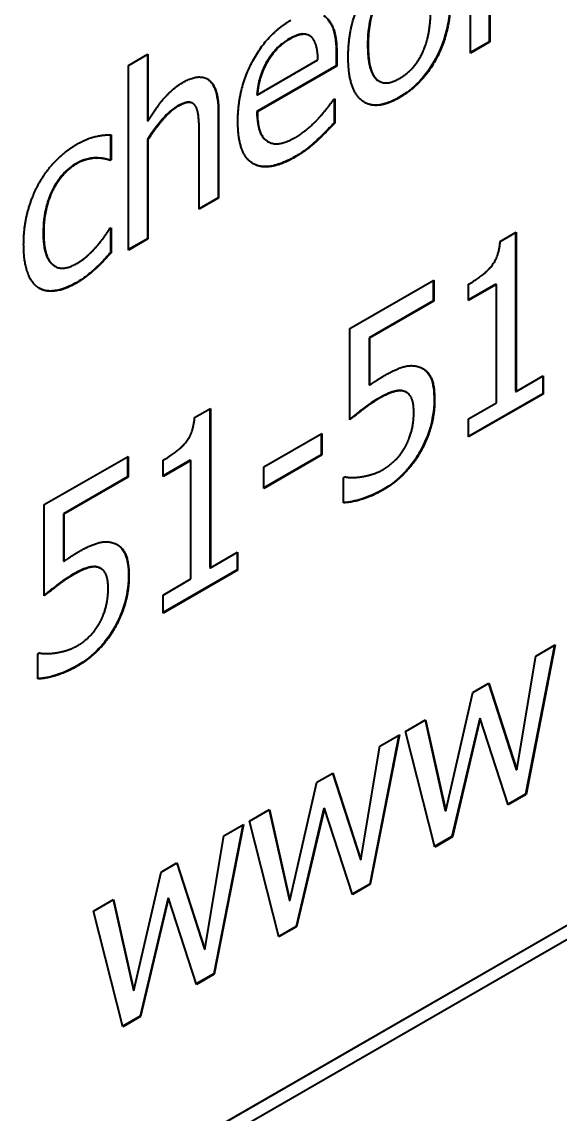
# Model space of a CAD drawing. Header units: inches. Extents: x 0 to 4752, y 0 to 3360.
# Drawn here: x 4274.86 to 4281.24, y 2281.57 to 2294.5 of the extents above; entities that cross this region are included whole.
import ezdxf

# ---------------------------------------------------------------- set-up
doc = ezdxf.new("R2010")
doc.units = ezdxf.units.IN
doc.header["$MEASUREMENT"] = 0
doc.layers.add('POWER SUPPLY CASE OUTLINE$0$가시적인 것(ISO)', color=3, linetype='Continuous', lineweight=40)
doc.layers.add('POWER SUPPLY CASE OUTLINE$0$가시적인 좁은 것(ISO)', color=3, linetype='Continuous', lineweight=35)

msp = doc.modelspace()

# ---------------------------------------------------------------- linework, layer by layer
at = {"layer": 'POWER SUPPLY CASE OUTLINE$0$가시적인 것(ISO)'}
for p, q in [((4270.951, 2277.841), (4302.912, 2296.247)), ((4302.918, 2296.243), (4270.956, 2277.838)), ((4271.098, 2277.756), (4302.776, 2295.998)), ((4280.175, 2294.134), (4280.175, 2295.704)), ((4280.398, 2295.443), (4280.398, 2294.269)), ((4280.403, 2295.439), (4280.403, 2294.266)), ((4278.264, 2294.344), (4278.269, 2294.341)), ((4280.398, 2294.269), (4280.175, 2294.14)), ((4280.403, 2294.266), (4280.175, 2294.134)), ((4280.398, 2294.269), (4280.403, 2294.266)), ((4276.126, 2293.989), (4276.355, 2294.12)), ((4276.349, 2294.117), (4276.349, 2293.333)), ((4276.355, 2294.12), (4276.355, 2293.33)), ((4278.586, 2294.128), (4278.586, 2293.984)), ((4278.592, 2294.125), (4278.592, 2293.981)), ((4276.126, 2291.802), (4276.126, 2293.989)), ((4278.586, 2293.984), (4277.646, 2293.442)), ((4277.651, 2293.641), (4278.369, 2294.054)), ((4278.592, 2293.981), (4277.651, 2293.439)), ((4277.757, 2294.022), (4277.763, 2294.019)), ((4278.586, 2293.984), (4278.592, 2293.981)), ((4279.089, 2293.804), (4279.094, 2293.801)), ((4277.646, 2293.644), (4277.651, 2293.641)), ((4278.554, 2293.585), (4278.567, 2293.593)), ((4278.561, 2293.59), (4278.561, 2293.308)), ((4278.567, 2293.593), (4278.567, 2293.305)), ((4276.881, 2293.541), (4276.887, 2293.538)), ((4277.187, 2293.439), (4277.187, 2292.42)), ((4277.192, 2293.436), (4277.192, 2292.417)), ((4277.646, 2293.442), (4277.651, 2293.439)), ((4276.349, 2293.333), (4276.355, 2293.33)), ((4278.561, 2293.308), (4278.567, 2293.305)), ((4275.912, 2293.168), (4275.912, 2292.875)), ((4275.918, 2293.168), (4275.918, 2292.871)), ((4276.963, 2292.285), (4276.963, 2293.18)), ((4276.349, 2293.111), (4276.355, 2293.108)), ((4276.349, 2293.111), (4276.349, 2291.937)), ((4276.355, 2293.108), (4276.355, 2291.934)), ((4277.772, 2293.088), (4277.778, 2293.085)), ((4275.743, 2292.895), (4275.749, 2292.891)), ((4275.912, 2292.875), (4275.899, 2292.867)), ((4275.899, 2292.867), (4275.904, 2292.864)), ((4275.918, 2292.871), (4275.904, 2292.864)), ((4275.912, 2292.875), (4275.918, 2292.871)), ((4277.187, 2292.42), (4276.963, 2292.291)), ((4277.192, 2292.417), (4276.963, 2292.285)), ((4277.187, 2292.42), (4277.192, 2292.417)), ((4275.904, 2292.06), (4275.918, 2292.067)), ((4275.912, 2292.064), (4275.912, 2291.774)), ((4275.918, 2292.067), (4275.918, 2291.771)), ((4280.528, 2291.905), (4280.716, 2292.013)), ((4280.71, 2292.01), (4280.71, 2290.13)), ((4280.716, 2292.013), (4280.716, 2290.127)), ((4276.349, 2291.937), (4276.126, 2291.809)), ((4276.355, 2291.934), (4276.126, 2291.802)), ((4276.349, 2291.937), (4276.355, 2291.934)), ((4275.912, 2291.774), (4275.918, 2291.771)), ((4275.249, 2291.613), (4275.255, 2291.61)), ((4275.734, 2291.589), (4275.74, 2291.585)), ((4278.747, 2290.872), (4279.74, 2291.444)), ((4279.735, 2291.441), (4279.735, 2291.202)), ((4279.74, 2291.444), (4279.74, 2291.198)), ((4280.154, 2291.206), (4280.154, 2291.398)), ((4280.477, 2291.398), (4280.154, 2291.212)), ((4280.483, 2291.395), (4280.154, 2291.206)), ((4280.477, 2291.398), (4280.483, 2291.395)), ((4280.483, 2289.993), (4280.483, 2291.395)), ((4279.735, 2291.202), (4278.975, 2290.764)), ((4279.74, 2291.198), (4278.981, 2290.761)), ((4279.735, 2291.202), (4279.74, 2291.198)), ((4278.747, 2289.794), (4278.747, 2290.872)), ((4278.975, 2290.764), (4278.981, 2290.761)), ((4278.975, 2290.764), (4278.975, 2290.206)), ((4278.981, 2290.761), (4278.981, 2290.203)), ((4278.975, 2290.206), (4278.981, 2290.203)), ((4280.716, 2290.127), (4281.037, 2290.312)), ((4281.031, 2290.309), (4281.031, 2290.101)), ((4281.037, 2290.312), (4281.037, 2290.098)), ((4279.396, 2290.128), (4279.402, 2290.125)), ((4279.415, 2290.119), (4279.42, 2290.116)), ((4281.031, 2290.101), (4280.154, 2289.596)), ((4281.037, 2290.098), (4280.154, 2289.59)), ((4280.71, 2290.13), (4280.716, 2290.127)), ((4281.031, 2290.101), (4281.037, 2290.098)), ((4276.908, 2289.82), (4277.095, 2289.928)), ((4277.095, 2289.928), (4277.095, 2288.042)), ((4280.154, 2289.803), (4280.483, 2289.993)), ((4277.09, 2289.925), (4277.09, 2288.045)), ((4280.154, 2289.59), (4280.154, 2289.803)), ((4277.728, 2289.235), (4278.413, 2289.63)), ((4278.407, 2289.627), (4278.407, 2289.379)), ((4278.413, 2289.63), (4278.413, 2289.376)), ((4275.127, 2288.788), (4276.12, 2289.359)), ((4276.114, 2289.356), (4276.114, 2289.117)), ((4276.12, 2289.359), (4276.12, 2289.114)), ((4276.857, 2289.314), (4276.534, 2289.128)), ((4276.534, 2289.121), (4276.534, 2289.313)), ((4276.862, 2289.31), (4276.534, 2289.121)), ((4276.857, 2289.314), (4276.862, 2289.31)), ((4276.862, 2287.908), (4276.862, 2289.31)), ((4278.407, 2289.379), (4277.728, 2288.988)), ((4278.413, 2289.376), (4277.728, 2288.981)), ((4278.407, 2289.379), (4278.413, 2289.376)), ((4277.728, 2288.981), (4277.728, 2289.235)), ((4276.114, 2289.117), (4275.354, 2288.679)), ((4276.12, 2289.114), (4275.36, 2288.676)), ((4276.114, 2289.117), (4276.12, 2289.114)), ((4278.672, 2289.108), (4278.69, 2289.118)), ((4278.672, 2288.811), (4278.672, 2289.108)), ((4275.127, 2287.709), (4275.127, 2288.788)), ((4275.354, 2288.679), (4275.354, 2288.121)), ((4275.354, 2288.679), (4275.36, 2288.676)), ((4275.36, 2288.676), (4275.36, 2288.118)), ((4275.354, 2288.121), (4275.36, 2288.118)), ((4277.095, 2288.042), (4277.417, 2288.227)), ((4277.411, 2288.224), (4277.411, 2288.017)), ((4277.417, 2288.227), (4277.417, 2288.013)), ((4275.775, 2288.043), (4275.781, 2288.04)), ((4275.794, 2288.034), (4275.8, 2288.031)), ((4277.411, 2288.017), (4276.534, 2287.511)), ((4277.417, 2288.013), (4276.534, 2287.505)), ((4277.09, 2288.045), (4277.095, 2288.042)), ((4277.411, 2288.017), (4277.417, 2288.013)), ((4276.534, 2287.718), (4276.862, 2287.908)), ((4276.534, 2287.505), (4276.534, 2287.718)), ((4281.172, 2287.123), (4280.829, 2285.361)), ((4281.179, 2287.127), (4280.835, 2285.358)), ((4280.949, 2286.994), (4281.179, 2287.127)), ((4275.052, 2287.023), (4275.07, 2287.033)), ((4275.052, 2286.726), (4275.052, 2287.023)), ((4280.723, 2285.648), (4280.949, 2286.994)), ((4280.204, 2286.565), (4280.393, 2286.674)), ((4280.389, 2286.672), (4280.718, 2285.651)), ((4280.393, 2286.674), (4280.723, 2285.648)), ((4279.883, 2285.164), (4280.204, 2286.565)), ((4279.404, 2286.104), (4279.642, 2286.241)), ((4279.638, 2286.239), (4279.877, 2285.167)), ((4279.642, 2286.241), (4279.883, 2285.164)), ((4280.286, 2286.259), (4279.956, 2284.858)), ((4280.292, 2286.256), (4279.962, 2284.855)), ((4280.286, 2286.259), (4280.292, 2286.256)), ((4280.623, 2285.236), (4280.292, 2286.256)), ((4279.325, 2286.059), (4278.982, 2284.297)), ((4279.333, 2286.063), (4278.988, 2284.294)), ((4279.102, 2285.93), (4279.333, 2286.063)), ((4279.752, 2284.734), (4279.404, 2286.104)), ((4278.876, 2284.584), (4279.102, 2285.93)), ((4278.357, 2285.501), (4278.546, 2285.61)), ((4278.542, 2285.608), (4278.871, 2284.588)), ((4278.546, 2285.61), (4278.876, 2284.584)), ((4280.718, 2285.651), (4280.723, 2285.648)), ((4278.036, 2284.1), (4278.357, 2285.501)), ((4280.829, 2285.361), (4280.622, 2285.241)), ((4280.835, 2285.358), (4280.623, 2285.236)), ((4280.829, 2285.361), (4280.835, 2285.358)), ((4277.558, 2285.041), (4277.795, 2285.178)), ((4277.791, 2285.175), (4278.03, 2284.103)), ((4277.795, 2285.178), (4278.036, 2284.1)), ((4278.439, 2285.196), (4278.109, 2283.795)), ((4278.445, 2285.192), (4278.115, 2283.791)), ((4278.439, 2285.196), (4278.445, 2285.192)), ((4278.777, 2284.172), (4278.445, 2285.192)), ((4279.877, 2285.167), (4279.883, 2285.164)), ((4277.905, 2283.671), (4277.558, 2285.041)), ((4277.479, 2284.995), (4277.135, 2283.234)), ((4277.486, 2285), (4277.141, 2283.23)), ((4277.255, 2284.867), (4277.486, 2285)), ((4277.029, 2283.521), (4277.255, 2284.867)), ((4279.956, 2284.858), (4279.751, 2284.74)), ((4279.962, 2284.855), (4279.752, 2284.734)), ((4279.956, 2284.858), (4279.962, 2284.855)), ((4276.51, 2284.438), (4276.699, 2284.547)), ((4276.696, 2284.544), (4277.024, 2283.524)), ((4276.699, 2284.547), (4277.029, 2283.521)), ((4278.871, 2284.588), (4278.876, 2284.584)), ((4276.189, 2283.037), (4276.51, 2284.438)), ((4278.982, 2284.297), (4278.775, 2284.178)), ((4278.988, 2284.294), (4278.777, 2284.172)), ((4278.982, 2284.297), (4278.988, 2284.294)), ((4275.711, 2283.977), (4275.948, 2284.114)), ((4275.944, 2284.112), (4276.183, 2283.04)), ((4275.948, 2284.114), (4276.189, 2283.037)), ((4276.593, 2284.132), (4276.262, 2282.731)), ((4276.598, 2284.129), (4276.268, 2282.728)), ((4276.593, 2284.132), (4276.598, 2284.129)), ((4276.93, 2283.109), (4276.598, 2284.129)), ((4278.03, 2284.103), (4278.036, 2284.1)), ((4276.058, 2282.607), (4275.711, 2283.977)), ((4278.109, 2283.795), (4277.904, 2283.676)), ((4278.115, 2283.791), (4277.905, 2283.671)), ((4278.109, 2283.795), (4278.115, 2283.791)), ((4277.024, 2283.524), (4277.029, 2283.521)), ((4277.135, 2283.234), (4276.928, 2283.114)), ((4277.141, 2283.23), (4276.93, 2283.109)), ((4277.135, 2283.234), (4277.141, 2283.23)), ((4276.183, 2283.04), (4276.189, 2283.037)), ((4276.262, 2282.731), (4276.057, 2282.613)), ((4276.268, 2282.728), (4276.058, 2282.607)), ((4276.262, 2282.731), (4276.268, 2282.728))]:
    msp.add_line(p, q, dxfattribs=at)
for points, degree in [([(4278.727, 2294.085), (4278.727, 2294.479), (4279.061, 2295.107), (4279.334, 2295.265)], 2), ([(4279.334, 2295.037), (4279.157, 2294.935), (4278.963, 2294.527), (4278.963, 2294.221)], 2), ([(4279.94, 2294.784), (4279.94, 2294.387), (4279.61, 2293.765), (4279.334, 2293.606)], 2), ([(4279.334, 2293.833), (4279.51, 2293.934), (4279.704, 2294.346), (4279.704, 2294.648)], 2), ([(4277.42, 2293.324), (4277.42, 2293.708), (4277.767, 2294.362), (4278.048, 2294.524)], 2), ([(4278.441, 2294.575), (4278.514, 2294.528), (4278.592, 2294.313), (4278.592, 2294.125)], 2), ([(4278.291, 2294.325), (4278.251, 2294.361), (4278.127, 2294.352), (4278.034, 2294.299)], 2), ([(4278.369, 2294.054), (4278.366, 2294.159), (4278.328, 2294.293), (4278.291, 2294.325)], 2), ([(4278.034, 2294.299), (4277.943, 2294.247), (4277.816, 2294.11), (4277.763, 2294.019)], 2), ([(4278.963, 2294.221), (4278.963, 2293.925), (4279.157, 2293.731), (4279.334, 2293.833)], 2), ([(4279.334, 2293.606), (4279.051, 2293.443), (4278.727, 2293.702), (4278.727, 2294.085)], 2), ([(4277.763, 2294.019), (4277.712, 2293.927), (4277.659, 2293.745), (4277.651, 2293.641)], 2), ([(4276.767, 2293.786), (4276.966, 2293.901), (4277.192, 2293.726), (4277.192, 2293.436)], 2), ([(4276.355, 2293.33), (4276.457, 2293.496), (4276.655, 2293.722), (4276.767, 2293.786)], 2), ([(4276.919, 2293.506), (4276.892, 2293.549), (4276.792, 2293.55), (4276.707, 2293.501)], 2), ([(4278.379, 2293.365), (4278.441, 2293.434), (4278.526, 2293.542), (4278.554, 2293.585)], 2), ([(4276.707, 2293.501), (4276.622, 2293.452), (4276.441, 2293.243), (4276.355, 2293.108)], 2), ([(4276.963, 2293.18), (4276.963, 2293.289), (4276.946, 2293.465), (4276.919, 2293.506)], 2), ([(4277.651, 2293.439), (4277.651, 2293.166), (4277.889, 2293.013), (4278.1, 2293.135)], 2), ([(4278.103, 2292.906), (4277.778, 2292.718), (4277.42, 2292.934), (4277.42, 2293.324)], 2), ([(4278.1, 2293.135), (4278.175, 2293.178), (4278.32, 2293.3), (4278.379, 2293.365)], 2), ([(4278.567, 2293.305), (4278.527, 2293.263), (4278.407, 2293.14), (4278.36, 2293.097)], 2), ([(4275.517, 2293.058), (4275.629, 2293.122), (4275.837, 2293.169), (4275.918, 2293.168)], 2), ([(4275.059, 2292.581), (4275.14, 2292.731), (4275.379, 2292.979), (4275.517, 2293.058)], 2), ([(4278.36, 2293.097), (4278.294, 2293.037), (4278.185, 2292.953), (4278.103, 2292.906)], 2), ([(4275.513, 2292.825), (4275.335, 2292.723), (4275.12, 2292.288), (4275.12, 2292.005)], 2), ([(4275.749, 2292.891), (4275.7, 2292.891), (4275.571, 2292.859), (4275.513, 2292.825)], 2), ([(4275.904, 2292.864), (4275.879, 2292.873), (4275.803, 2292.89), (4275.749, 2292.891)], 2), ([(4274.883, 2291.869), (4274.883, 2292.076), (4274.979, 2292.433), (4275.059, 2292.581)], 2), ([(4275.12, 2292.005), (4275.12, 2291.728), (4275.328, 2291.538), (4275.513, 2291.644)], 2), ([(4275.513, 2291.644), (4275.624, 2291.709), (4275.827, 2291.932), (4275.904, 2292.06)], 2), ([(4275.059, 2291.355), (4274.976, 2291.406), (4274.883, 2291.662), (4274.883, 2291.869)], 2), ([(4280.154, 2291.398), (4280.34, 2291.505), (4280.516, 2291.728), (4280.528, 2291.905)], 2), ([(4275.918, 2291.771), (4275.884, 2291.733), (4275.781, 2291.621), (4275.74, 2291.585)], 2), ([(4275.74, 2291.585), (4275.681, 2291.531), (4275.589, 2291.458), (4275.517, 2291.416)], 2), ([(4275.517, 2291.416), (4275.376, 2291.335), (4275.143, 2291.301), (4275.059, 2291.355)], 2), ([(4279.145, 2290.309), (4279.284, 2290.39), (4279.476, 2290.448), (4279.564, 2290.42)], 2), ([(4279.564, 2290.42), (4279.654, 2290.394), (4279.751, 2290.212), (4279.751, 2290.022)], 2), ([(4278.981, 2290.203), (4279.025, 2290.235), (4279.11, 2290.289), (4279.145, 2290.309)], 2), ([(4279.402, 2290.125), (4279.35, 2290.148), (4279.198, 2290.104), (4279.105, 2290.051)], 2), ([(4279.415, 2290.119), (4279.409, 2290.123), (4279.402, 2290.126), (4279.396, 2290.128)], 3), ([(4279.504, 2289.882), (4279.504, 2289.994), (4279.451, 2290.106), (4279.402, 2290.125)], 2), ([(4279.105, 2290.051), (4279.005, 2289.993), (4278.807, 2289.844), (4278.747, 2289.794)], 2), ([(4279.751, 2290.022), (4279.751, 2289.871), (4279.667, 2289.565), (4279.591, 2289.426)], 2), ([(4276.534, 2289.313), (4276.72, 2289.42), (4276.896, 2289.644), (4276.908, 2289.82)], 2), ([(4279.412, 2289.488), (4279.457, 2289.577), (4279.504, 2289.77), (4279.504, 2289.882)], 2), ([(4279.591, 2289.426), (4279.514, 2289.287), (4279.287, 2289.046), (4279.146, 2288.965)], 2), ([(4279.151, 2289.21), (4279.224, 2289.253), (4279.362, 2289.393), (4279.412, 2289.488)], 2), ([(4278.885, 2289.118), (4278.957, 2289.131), (4279.076, 2289.167), (4279.151, 2289.21)], 2), ([(4278.69, 2289.118), (4278.718, 2289.11), (4278.822, 2289.109), (4278.885, 2289.118)], 2), ([(4279.146, 2288.965), (4279.017, 2288.891), (4278.765, 2288.812), (4278.672, 2288.811)], 2), ([(4275.524, 2288.224), (4275.664, 2288.305), (4275.856, 2288.363), (4275.944, 2288.335)], 2), ([(4275.944, 2288.335), (4276.033, 2288.309), (4276.13, 2288.127), (4276.13, 2287.937)], 2), ([(4275.36, 2288.118), (4275.404, 2288.15), (4275.489, 2288.204), (4275.524, 2288.224)], 2), ([(4275.781, 2288.04), (4275.73, 2288.063), (4275.577, 2288.019), (4275.485, 2287.966)], 2), ([(4275.794, 2288.034), (4275.788, 2288.038), (4275.782, 2288.041), (4275.775, 2288.043)], 3), ([(4275.884, 2287.797), (4275.884, 2287.909), (4275.831, 2288.021), (4275.781, 2288.04)], 2), ([(4275.485, 2287.966), (4275.385, 2287.908), (4275.187, 2287.759), (4275.127, 2287.709)], 2), ([(4276.13, 2287.937), (4276.13, 2287.786), (4276.047, 2287.48), (4275.97, 2287.342)], 2), ([(4275.791, 2287.403), (4275.837, 2287.492), (4275.884, 2287.685), (4275.884, 2287.797)], 2), ([(4275.53, 2287.125), (4275.604, 2287.168), (4275.742, 2287.308), (4275.791, 2287.403)], 2), ([(4275.97, 2287.342), (4275.894, 2287.203), (4275.667, 2286.961), (4275.526, 2286.88)], 2), ([(4275.265, 2287.034), (4275.337, 2287.046), (4275.455, 2287.082), (4275.53, 2287.125)], 2), ([(4275.07, 2287.033), (4275.098, 2287.025), (4275.202, 2287.024), (4275.265, 2287.034)], 2), ([(4275.526, 2286.88), (4275.397, 2286.806), (4275.144, 2286.727), (4275.052, 2286.726)], 2)]:
    msp.add_open_spline(points, degree=degree, dxfattribs=at)
for points, knots in [([(4279.328, 2295.041), (4279.299, 2295.023), (4279.269, 2295.003), (4279.213, 2294.957), (4279.187, 2294.932), (4279.126, 2294.86), (4279.094, 2294.813), (4279.042, 2294.711), (4279.015, 2294.647), (4278.966, 2294.446), (4278.957, 2294.328), (4278.957, 2294.225)], [-0.1718603, -0.1718603, -0.1718603, -0.1718603, -0.1450483, -0.1450483, -0.1202898, -0.1202898, -0.083085, -0.083085, -0.0475005, -0.0475005, 0, 0, 0, 0]), ([(4279.934, 2294.787), (4279.934, 2294.71), (4279.93, 2294.629), (4279.908, 2294.473), (4279.892, 2294.398), (4279.846, 2294.246), (4279.808, 2294.143), (4279.692, 2293.944), (4279.635, 2293.867), (4279.493, 2293.719), (4279.411, 2293.657), (4279.328, 2293.609)], [-0.2344064, -0.2344064, -0.2344064, -0.2344064, -0.1790611, -0.1790611, -0.1302839, -0.1302839, -0.0811533, -0.0811533, -0.0439624, -0.0439624, 0, 0, 0, 0]), ([(4278.435, 2294.579), (4278.46, 2294.563), (4278.481, 2294.541), (4278.524, 2294.482), (4278.539, 2294.446), (4278.577, 2294.341), (4278.586, 2294.233), (4278.586, 2294.128)], [-0.07136618, -0.07136618, -0.07136618, -0.07136618, -0.06137958, -0.06137958, -0.04815718, -0.04815718, 0, 0, 0, 0]), ([(4278.264, 2294.344), (4278.256, 2294.348), (4278.247, 2294.352), (4278.216, 2294.361), (4278.194, 2294.361), (4278.132, 2294.355), (4278.079, 2294.331), (4278.029, 2294.302)], [-0.03884776, -0.03884776, -0.03884776, -0.03884776, -0.03533026, -0.03533026, -0.02665885, -0.02665885, 0, 0, 0, 0]), ([(4278.029, 2294.302), (4278.001, 2294.286), (4277.972, 2294.267), (4277.92, 2294.227), (4277.896, 2294.206), (4277.85, 2294.156), (4277.806, 2294.106), (4277.757, 2294.022)], [-0.1085706, -0.1085706, -0.1085706, -0.1085706, -0.0699938, -0.0699938, -0.0362796, -0.0362796, 0, 0, 0, 0]), ([(4278.957, 2294.225), (4278.957, 2294.156), (4278.961, 2294.088), (4278.98, 2293.975), (4278.994, 2293.927), (4279.039, 2293.839), (4279.067, 2293.816), (4279.089, 2293.804)], [-0.09215979, -0.09215979, -0.09215979, -0.09215979, -0.07620997, -0.07620997, -0.06294949, -0.06294949, -0.04700202, -0.04700202, -0.04700202, -0.04700202]), ([(4277.757, 2294.022), (4277.724, 2293.962), (4277.698, 2293.901), (4277.666, 2293.792), (4277.652, 2293.728), (4277.646, 2293.644)], [-0.08562905, -0.08562905, -0.08562905, -0.08562905, -0.03697188, -0.03697188, 0, 0, 0, 0]), ([(4277.056, 2293.829), (4277.058, 2293.827), (4277.061, 2293.826), (4277.092, 2293.805), (4277.124, 2293.772), (4277.177, 2293.635), (4277.187, 2293.537), (4277.187, 2293.439)], [-0.08550858, -0.08550858, -0.08550858, -0.08550858, -0.08197159, -0.08197159, -0.04502634, -0.04502634, 0, 0, 0, 0]), ([(4276.881, 2293.541), (4276.879, 2293.543), (4276.877, 2293.544), (4276.862, 2293.55), (4276.845, 2293.555), (4276.786, 2293.547), (4276.743, 2293.528), (4276.701, 2293.504)], [-0.04126539, -0.04126539, -0.04126539, -0.04126539, -0.03828666, -0.03828666, -0.02245416, -0.02245416, 0, 0, 0, 0]), ([(4279.328, 2293.609), (4279.283, 2293.583), (4279.238, 2293.561), (4279.153, 2293.531), (4279.113, 2293.522), (4279.016, 2293.515), (4278.965, 2293.526), (4278.92, 2293.551)], [-0.2485918, -0.2485918, -0.2485918, -0.2485918, -0.2102442, -0.2102442, -0.174715, -0.174715, -0.1206371, -0.1206371, -0.1206371, -0.1206371]), ([(4276.701, 2293.504), (4276.672, 2293.487), (4276.643, 2293.466), (4276.573, 2293.405), (4276.541, 2293.368), (4276.462, 2293.277), (4276.403, 2293.196), (4276.349, 2293.111)], [-0.05288008, -0.05288008, -0.05288008, -0.05288008, -0.04672614, -0.04672614, -0.03775206, -0.03775206, 0, 0, 0, 0]), ([(4277.646, 2293.442), (4277.646, 2293.391), (4277.649, 2293.341), (4277.664, 2293.254), (4277.674, 2293.216), (4277.714, 2293.132), (4277.744, 2293.104), (4277.772, 2293.088)], [-0.11187212, -0.11187212, -0.11187212, -0.11187212, -0.09678136, -0.09678136, -0.08345944, -0.08345944, -0.06264781, -0.06264781, -0.06264781, -0.06264781]), ([(4278.561, 2293.308), (4278.522, 2293.267), (4278.478, 2293.222), (4278.427, 2293.17), (4278.39, 2293.133), (4278.354, 2293.101)], [-0.02928255, -0.02928255, -0.02928255, -0.02928255, -0.0195572, -0.0195572, 0, 0, 0, 0]), ([(4278.354, 2293.101), (4278.315, 2293.065), (4278.275, 2293.03), (4278.191, 2292.965), (4278.141, 2292.934), (4278.098, 2292.909)], [-0.04471801, -0.04471801, -0.04471801, -0.04471801, -0.02298794, -0.02298794, 0, 0, 0, 0]), ([(4278.098, 2292.909), (4278.038, 2292.874), (4277.977, 2292.845), (4277.865, 2292.805), (4277.814, 2292.793), (4277.689, 2292.786), (4277.637, 2292.804), (4277.601, 2292.825)], [-0.16174769, -0.16174769, -0.16174769, -0.16174769, -0.14344515, -0.14344515, -0.12699902, -0.12699902, -0.10177593, -0.10177593, -0.10177593, -0.10177593]), ([(4275.507, 2292.828), (4275.479, 2292.812), (4275.452, 2292.793), (4275.399, 2292.751), (4275.374, 2292.727), (4275.309, 2292.655), (4275.272, 2292.602), (4275.194, 2292.461), (4275.169, 2292.384), (4275.124, 2292.218), (4275.114, 2292.108), (4275.114, 2292.008)], [-0.1019678, -0.1019678, -0.1019678, -0.1019678, -0.0927181, -0.0927181, -0.0839903, -0.0839903, -0.0685528, -0.0685528, -0.0457149, -0.0457149, 0, 0, 0, 0]), ([(4275.743, 2292.895), (4275.7, 2292.894), (4275.654, 2292.884), (4275.59, 2292.868), (4275.549, 2292.852), (4275.507, 2292.828)], [-0.03520302, -0.03520302, -0.03520302, -0.03520302, -0.02211116, -0.02211116, 0, 0, 0, 0]), ([(4275.899, 2292.867), (4275.878, 2292.875), (4275.857, 2292.88), (4275.807, 2292.891), (4275.774, 2292.894), (4275.743, 2292.895)], [-0.03239622, -0.03239622, -0.03239622, -0.03239622, -0.01852192, -0.01852192, 0, 0, 0, 0]), ([(4275.114, 2292.008), (4275.114, 2291.946), (4275.118, 2291.886), (4275.136, 2291.783), (4275.149, 2291.739), (4275.196, 2291.65), (4275.228, 2291.626), (4275.249, 2291.613)], [-0.09057541, -0.09057541, -0.09057541, -0.09057541, -0.07757588, -0.07757588, -0.06629754, -0.06629754, -0.05059681, -0.05059681, -0.05059681, -0.05059681]), ([(4275.912, 2291.774), (4275.884, 2291.742), (4275.855, 2291.711), (4275.798, 2291.648), (4275.765, 2291.615), (4275.734, 2291.589)], [-0.03356122, -0.03356122, -0.03356122, -0.03356122, -0.01699214, -0.01699214, 0, 0, 0, 0]), ([(4275.734, 2291.589), (4275.7, 2291.557), (4275.665, 2291.526), (4275.593, 2291.468), (4275.549, 2291.441), (4275.511, 2291.419)], [-0.03875773, -0.03875773, -0.03875773, -0.03875773, -0.01977245, -0.01977245, 0, 0, 0, 0]), ([(4275.511, 2291.419), (4275.46, 2291.39), (4275.409, 2291.366), (4275.313, 2291.332), (4275.266, 2291.321), (4275.164, 2291.314), (4275.112, 2291.325), (4275.067, 2291.35)], [-0.08941012, -0.08941012, -0.08941012, -0.08941012, -0.06236424, -0.06236424, -0.03723416, -0.03723416, -0.00332226, -0.00332226, -0.00332226, -0.00332226]), ([(4279.609, 2290.402), (4279.622, 2290.394), (4279.634, 2290.385), (4279.669, 2290.352), (4279.691, 2290.322), (4279.735, 2290.22), (4279.745, 2290.126), (4279.745, 2290.025)], [-0.08110192, -0.08110192, -0.08110192, -0.08110192, -0.07025254, -0.07025254, -0.04617148, -0.04617148, 0, 0, 0, 0]), ([(4279.396, 2290.128), (4279.378, 2290.136), (4279.359, 2290.14), (4279.308, 2290.14), (4279.281, 2290.133), (4279.213, 2290.113), (4279.156, 2290.087), (4279.1, 2290.054)], [-0.04194345, -0.04194345, -0.04194345, -0.04194345, -0.03703958, -0.03703958, -0.02998323, -0.02998323, 0, 0, 0, 0]), ([(4279.1, 2290.054), (4279.001, 2289.997), (4278.927, 2289.942), (4278.854, 2289.886), (4278.795, 2289.841), (4278.747, 2289.802)], [-0.0408979, -0.0408979, -0.0408979, -0.0408979, -0.02663719, -0.02663719, -0.00101463, -0.00101463, -0.00101463, -0.00101463]), ([(4279.745, 2290.025), (4279.745, 2289.893), (4279.721, 2289.785), (4279.673, 2289.616), (4279.636, 2289.522), (4279.585, 2289.43)], [-0.06969027, -0.06969027, -0.06969027, -0.06969027, -0.03931917, -0.03931917, 0, 0, 0, 0]), ([(4279.585, 2289.43), (4279.559, 2289.383), (4279.531, 2289.338), (4279.459, 2289.24), (4279.42, 2289.197), (4279.314, 2289.084), (4279.228, 2289.019), (4279.141, 2288.968)], [-0.07222758, -0.07222758, -0.07222758, -0.07222758, -0.06095859, -0.06095859, -0.04642311, -0.04642311, 0, 0, 0, 0]), ([(4279.141, 2288.968), (4279.023, 2288.9), (4278.932, 2288.869), (4278.813, 2288.832), (4278.739, 2288.816), (4278.672, 2288.814)], [-0.06600544, -0.06600544, -0.06600544, -0.06600544, -0.04042675, -0.04042675, -0.00111119, -0.00111119, -0.00111119, -0.00111119]), ([(4275.989, 2288.317), (4276.001, 2288.309), (4276.013, 2288.3), (4276.049, 2288.267), (4276.07, 2288.237), (4276.114, 2288.135), (4276.125, 2288.041), (4276.125, 2287.941)], [-0.08110192, -0.08110192, -0.08110192, -0.08110192, -0.07025254, -0.07025254, -0.04617148, -0.04617148, 0, 0, 0, 0]), ([(4275.775, 2288.043), (4275.758, 2288.051), (4275.739, 2288.055), (4275.688, 2288.055), (4275.661, 2288.048), (4275.593, 2288.029), (4275.536, 2288.002), (4275.479, 2287.969)], [-0.04194345, -0.04194345, -0.04194345, -0.04194345, -0.03703958, -0.03703958, -0.02998323, -0.02998323, 0, 0, 0, 0]), ([(4275.479, 2287.969), (4275.38, 2287.912), (4275.307, 2287.857), (4275.233, 2287.801), (4275.175, 2287.756), (4275.127, 2287.717)], [-0.0408979, -0.0408979, -0.0408979, -0.0408979, -0.02663719, -0.02663719, -0.00101463, -0.00101463, -0.00101463, -0.00101463]), ([(4276.125, 2287.941), (4276.125, 2287.809), (4276.101, 2287.7), (4276.053, 2287.531), (4276.015, 2287.437), (4275.965, 2287.345)], [-0.06969027, -0.06969027, -0.06969027, -0.06969027, -0.03931917, -0.03931917, 0, 0, 0, 0]), ([(4275.965, 2287.345), (4275.939, 2287.298), (4275.91, 2287.253), (4275.839, 2287.155), (4275.8, 2287.112), (4275.694, 2287), (4275.608, 2286.934), (4275.52, 2286.884)], [-0.07222758, -0.07222758, -0.07222758, -0.07222758, -0.06095859, -0.06095859, -0.04642311, -0.04642311, 0, 0, 0, 0]), ([(4275.52, 2286.884), (4275.402, 2286.816), (4275.312, 2286.784), (4275.193, 2286.747), (4275.119, 2286.731), (4275.052, 2286.73)], [-0.06600544, -0.06600544, -0.06600544, -0.06600544, -0.04042675, -0.04042675, -0.00111119, -0.00111119, -0.00111119, -0.00111119])]:
    msp.add_open_spline(points, degree=3, knots=knots, dxfattribs=at)
at = {"layer": 'POWER SUPPLY CASE OUTLINE$0$가시적인 좁은 것(ISO)'}
for p, q in [((4278.029, 2294.302), (4278.034, 2294.299)), ((4278.957, 2294.225), (4278.963, 2294.221)), ((4278.586, 2294.128), (4278.592, 2294.125)), ((4279.328, 2293.609), (4279.334, 2293.606)), ((4276.701, 2293.504), (4276.707, 2293.501)), ((4277.187, 2293.439), (4277.192, 2293.436)), ((4278.354, 2293.101), (4278.36, 2293.097)), ((4278.098, 2292.909), (4278.103, 2292.906)), ((4275.507, 2292.828), (4275.513, 2292.825)), ((4275.114, 2292.008), (4275.12, 2292.005)), ((4275.511, 2291.419), (4275.517, 2291.416)), ((4279.1, 2290.054), (4279.105, 2290.051)), ((4279.745, 2290.025), (4279.751, 2290.022)), ((4279.585, 2289.43), (4279.591, 2289.426)), ((4279.141, 2288.968), (4279.146, 2288.965)), ((4275.479, 2287.969), (4275.485, 2287.966)), ((4276.125, 2287.941), (4276.13, 2287.937)), ((4275.965, 2287.345), (4275.97, 2287.342)), ((4275.52, 2286.884), (4275.526, 2286.88))]:
    msp.add_line(p, q, dxfattribs=at)

doc.saveas('drawing.dxf')
